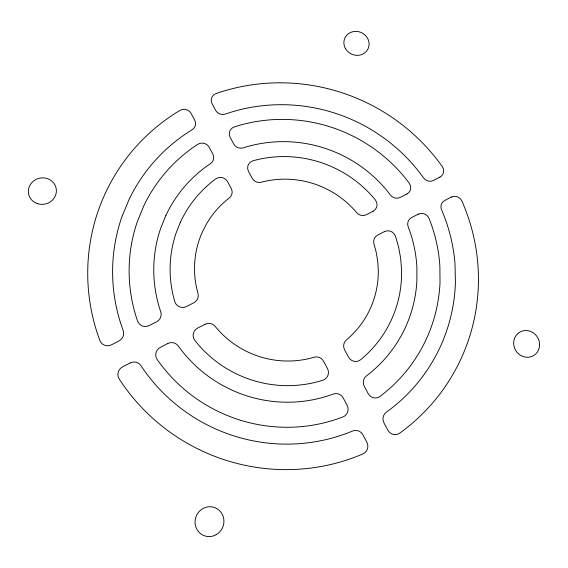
<?xml version="1.0" encoding="UTF-8"?>
<svg xmlns="http://www.w3.org/2000/svg" width="568" height="568" viewBox="0 0 568 568"><rect width="100%" height="100%" fill="white"/><g stroke="black" fill="none" stroke-linecap="round" stroke-linejoin="round"><path stroke-width="0.85" d="M539.6 344.393L539.231 347.836A13.611 12.73 58.8 0 1 518.513 353.829A13.611 12.73 58.8 0 1 520.884 331.57A13.611 12.73 58.8 0 1 539.6 344.393M180.233 222.592L176.023 233.228A116.241 114.033 28.5 0 0 174.83 301.729A8.193 8.044 -14.5 0 0 186.41 306.557L193.837 302.765A8.172 8.03 -11.8 0 0 197.983 293.415A92.286 90.525 28.5 0 1 202.251 232.241L206.248 224.367A92.286 90.525 28.5 0 1 229.224 198.012A7.938 7.654 10 0 0 231.268 188.548L227.555 181.59A7.931 7.632 9.5 0 0 215.655 178.941A116.241 114.033 28.5 0 0 180.233 222.592M165.87 215.449L160.645 228.379A132.216 129.717 28.5 0 0 160.758 311.846A8.3 8.108 -22.9 0 1 156.626 321.765L149.143 325.585A8.321 8.122 -24.4 0 1 137.584 321.112A156.186 153.268 28.5 0 1 137.534 221.087L143.889 205.659A156.186 153.268 28.5 0 1 197.671 144.371A7.902 7.54 7.9 0 1 209.201 147.261L212.844 154.077A7.909 7.561 8.1 0 1 210.409 163.676A132.216 129.717 28.5 0 0 165.87 215.449M129.468 198.623L122.099 216.216A172.175 168.98 28.5 0 0 123.213 330.661A8.435 8.172 -28.9 0 1 119.039 340.949L111.463 344.819A8.463 8.186 -29.8 0 1 99.869 340.544A196.18 192.58 28.5 0 1 179.843 110.455A7.881 7.448 6.8 0 1 191.139 113.465L194.732 120.189A7.881 7.469 7 0 1 192.055 129.788A172.175 168.98 28.5 0 0 129.468 198.623M130.164 362.952L122.581 366.864A8.513 8.264 -38.2 0 0 119.173 378.934A196.18 192.58 28.5 0 0 362.938 453.931A8.399 8.101 80.5 0 0 366.85 442.174L362.888 434.769A8.378 8.094 80 0 0 352.7 430.984A172.175 168.98 28.5 0 1 140.942 365.629A8.484 8.257 -37.8 0 0 130.164 362.952M167.78 343.519L160.29 347.389A8.371 8.208 -35.4 0 0 157.158 359.494A156.186 153.268 28.5 0 0 342.958 416.94A8.293 8.073 77.3 0 0 347.119 405.268L343.193 397.912A8.271 8.066 76.4 0 0 333.281 394.043A132.216 129.717 28.5 0 1 178.302 345.976A8.342 8.193 -34.5 0 0 167.78 343.519M205.027 324.285L197.593 328.119A8.236 8.144 -27.6 0 0 194.831 340.409A116.241 114.033 28.5 0 0 322.922 380.198A8.193 8.044 71 0 0 327.495 368.561L323.575 361.22A8.172 8.037 69 0 0 314.154 357.215A92.286 90.525 28.5 0 1 215.151 326.359A8.208 8.129 -24.4 0 0 205.027 324.285M384.451 231.609L377.599 235.152A7.86 7.554 40.8 0 0 374.007 244.055L376.264 252.533L377.699 261.188L378.281 269.942A92.286 90.525 28.5 0 1 346.452 339.884A8.108 7.909 60.6 0 0 344.634 349.881L348.56 357.173A8.122 7.917 62.4 0 0 360.616 359.736A116.241 114.033 28.5 0 0 401.54 269.509L400.639 258.241L398.622 247.13L395.527 236.274A7.853 7.526 41 0 0 384.451 231.609M418.204 214.179L411.516 217.629A7.803 7.434 41.6 0 0 408.186 226.845A132.216 129.717 28.5 0 1 416.869 266.932L416.891 280.684A132.216 129.717 28.5 0 1 366.403 375.917A8.2 7.952 68.3 0 0 364.265 386.332L368.199 393.638A8.215 7.959 69.5 0 0 379.992 396.436A156.186 153.268 28.5 0 0 440.022 282.488L439.866 266.094A156.186 153.268 28.5 0 0 429.053 218.446A7.796 7.405 41.7 0 0 418.204 214.179M451.269 197.103L444.701 200.49A7.753 7.313 42.1 0 0 441.57 209.819A172.175 168.98 28.5 0 1 455.003 263.879L455.43 282.573A172.175 168.98 28.5 0 1 386.297 412.233A8.3 7.98 73.2 0 0 383.989 422.954L387.951 430.31A8.314 7.987 73.9 0 0 399.602 433.228A196.18 192.58 28.5 0 0 461.933 201.143A7.739 7.285 42.1 0 0 451.269 197.103M373.155 211.225L366.303 214.725A7.81 7.483 34.5 0 1 356.69 212.652A92.286 90.525 28.5 0 0 261.365 182.221A7.86 7.547 16.4 0 1 252.22 178.295L248.5 171.387A7.853 7.533 15.7 0 1 253.129 160.744A116.241 114.033 28.5 0 1 375.299 199.865A7.796 7.462 35 0 1 373.155 211.225M406.894 194L400.206 197.416A7.753 7.37 36.4 0 1 390.408 195.001A132.216 129.717 28.5 0 0 243.303 147.829A7.831 7.462 13.5 0 1 233.767 144.038L230.118 137.264A7.824 7.441 13.1 0 1 234.406 126.884A156.186 153.268 28.5 0 1 409.173 183.081A7.739 7.341 36.7 0 1 406.894 194M439.937 177.131L433.377 180.482A7.696 7.249 37.7 0 1 423.536 177.883A172.175 168.98 28.5 0 0 225.354 114.061A7.803 7.37 11.6 0 1 215.627 110.355L212.034 103.674A7.796 7.356 11.2 0 1 216.138 93.514A196.18 192.58 28.5 0 1 442.245 166.516A7.689 7.228 37.9 0 1 439.937 177.131M37.673 203.713A14.051 13.227 -11.9 0 0 56.154 188.384A14.051 13.227 -11.9 0 0 33.278 181.22A14.051 13.227 -11.9 0 0 37.673 203.713M345.472 48.599A12.78 11.821 24.4 0 0 367.326 50.112A12.78 11.821 24.4 0 0 356.668 31.41A12.78 11.821 24.4 0 0 345.472 48.599M216.103 534.736A14.995 14.363 -69.9 0 0 217.303 508.892A14.995 14.363 -69.9 0 0 195.065 521.36A14.995 14.363 -69.9 0 0 216.103 534.736"/></g></svg>
